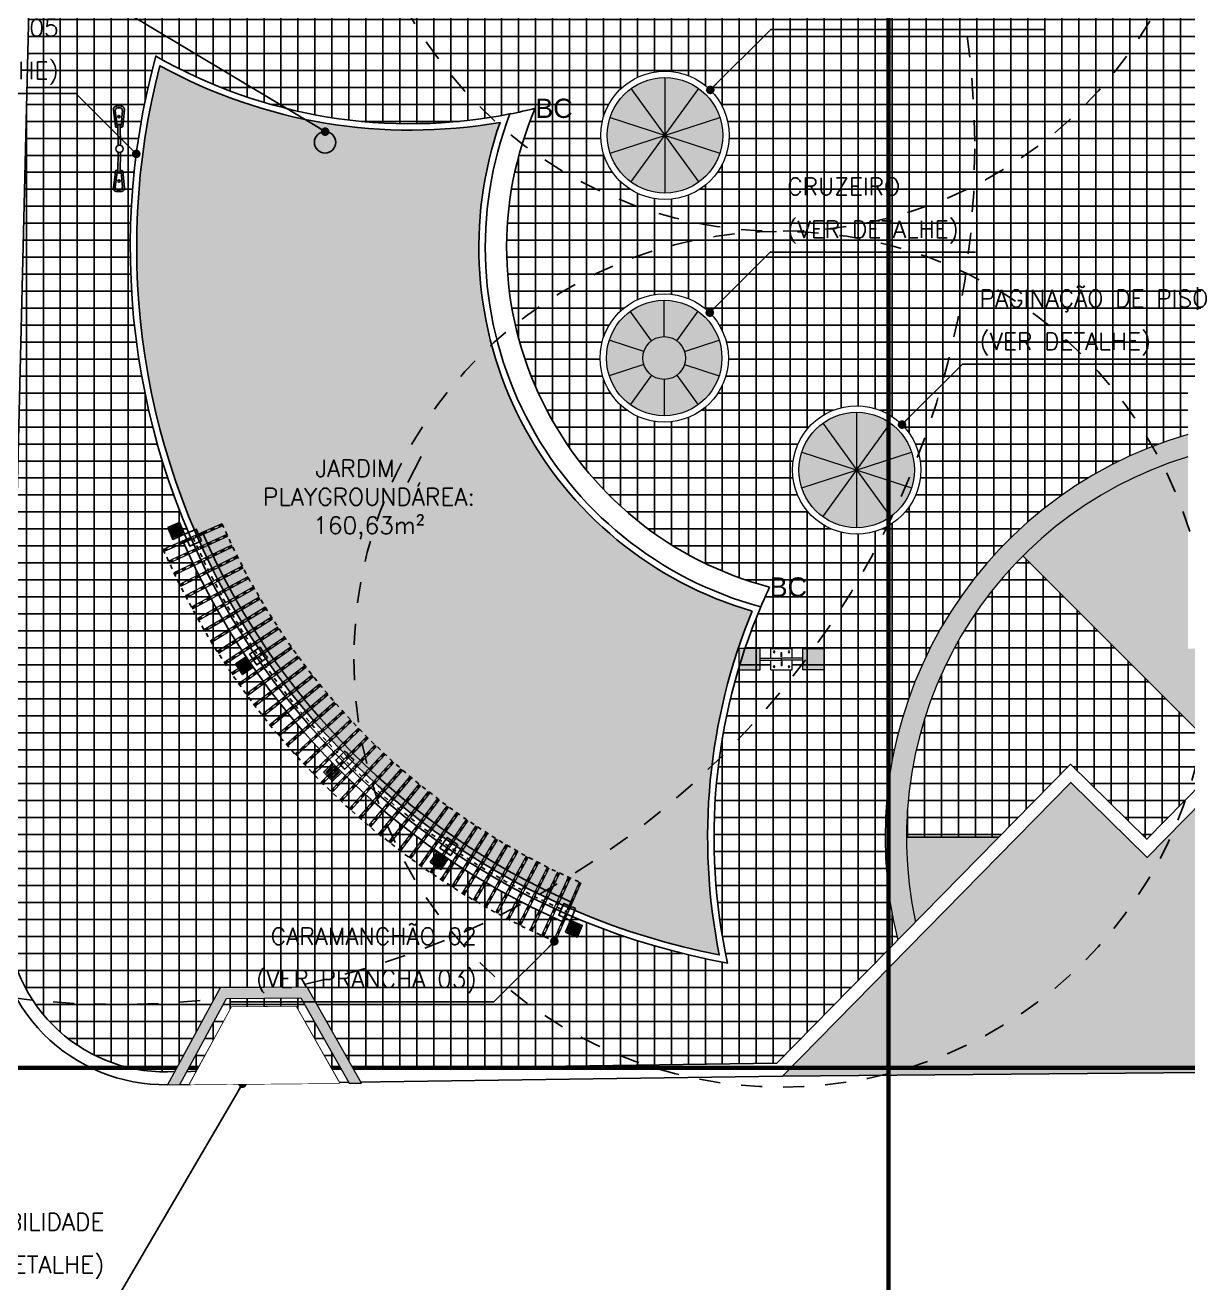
# Model space of a CAD drawing. Extents: x 387222 to 388513, y 9633222 to 9634061.
# Drawn here: x 387944.53 to 387971.71, y 9633419.35 to 9633448.74 of the extents above; entities that cross this region are included whole.
import ezdxf
from ezdxf.enums import TextEntityAlignment as Align

# ---------------------------------------------------------------- set-up
doc = ezdxf.new("R2010")
doc.units = 0
doc.header["$LTSCALE"] = 0.04921259842519685
doc.set_wipeout_variables(frame=1)
doc.linetypes.add('ACAD_PROJEÇÃO', pattern=[0.2, 0.1, -0.1])
doc.linetypes.add('DASHDOT', pattern=[1, 0.5, -0.25, 0, -0.25])
doc.layers.get('Defpoints').update_dxf_attribs({"color": 8})
for name, color, linetype in [('AI-Cotas', 12, 'Continuous'), ('BANCO', 2, 'Continuous'), ('Camada 1', 7, 'Continuous'), ('DLXLUM03', 2, 'Continuous'), ('DLXLUM07', 2, 'Continuous'), ('EIXO', 253, 'DASHDOT'), ('HACHURA', 253, 'Continuous'), ('LIMESTONE', 8, 'Continuous'), ('MEIO-FIO', 3, 'Continuous'), ('P01', 22, 'Continuous'), ('P04', 41, 'Continuous'), ('P08', 8, 'Continuous'), ('P6', 4, 'Continuous'), ('PISO PODOTÁTIL DE ALERTA', 22, 'Continuous'), ('PROJEÇÃO', 8, 'ACAD_PROJEÇÃO'), ('RAMPA', 7, 'Continuous'), ('Texto', 2, 'Continuous')]:
    doc.layers.add(name, color=color, linetype=linetype)
for name, color, linetype, lineweight in [('ARQ_PISO', 7, 'Continuous', 13), ('CARAMANCHÃO', 2, 'Continuous', 13), ('PAISAGISMO', 73, 'Continuous', 25), ('POSTE 5m', 6, 'Continuous', 13)]:
    doc.layers.add(name, color=color, linetype=linetype, lineweight=lineweight)
doc.styles.add('COTA_200', font='romans.shx', dxfattribs={"height": 0.4})
doc.styles.add('RS200', font='romans.shx', dxfattribs={"height": 0.4})
doc.styles.add('RUA_200', font='arial.ttf', dxfattribs={"height": 0.45})
doc.dimstyles.new('Cota 200', dxfattribs={"dimscale": 0.2, "dimtxt": 0.4, "dimasz": 1, "dimexe": 1.25, "dimexo": 0.625, "dimgap": 1, "dimtad": 1, "dimzin": 4, "dimdsep": 46, "dimtxsty": 'RS200', "dimblk": 'DOT', "dimcen": 0.1, "dimclrt": 2, "dimadec": 0, "dimazin": 0, "dimtfac": 1, "dimtix": 1, "dimtmove": 0, "dimatfit": 3, "dimldrblk": 'DOT', "dimfxl": 1, "dimarcsym": 0})

# ---------------------------------------------------------------- blocks, each defined once
blk = doc.blocks.new('CAR 03')
at = {"layer": 'BANCO'}
for points in [[(5.631273666495641, -3.246298490886378, -0.1890008172567053), (-3.246298491774132, 5.631273666721419, -0.1890008172567053)], [(-2.788098243972421, 5.831404956432593, 0.1890008172445109), (5.831404955762094, -2.788098244185583)]]:
    blk.add_lwpolyline(points, format="xyb", dxfattribs=at)
at = {"layer": 'CARAMANCHÃO'}
for points in [[(-2.339886883784267, 6.054453979082117), (-3.714505304407794, 5.454052390530705)], [(-2.319891432940494, 6.008626231923699), (-3.69449217536021, 5.408232364803553)], [(-2.228044049465097, 5.803116807714105), (-3.592251449357718, 5.179467733949423)], [(-2.207255746936426, 5.757643226534128), (-3.571463146829046, 5.133994152769446)], [(-2.111931898863986, 5.553723070770502), (-3.465352563594934, 4.906998630613089)], [(-2.090374417428393, 5.508609049022198), (-3.44379508215934, 4.861884608864784)], [(-1.991601593210362, 5.306336969137192), (-3.333845240646042, 4.636723656207323)], [(-1.969281149329618, 5.261595513671637), (-3.311524796765298, 4.591982200741768)], [(-1.867087831604294, 5.061029832810163), (-3.197767402743921, 4.36872074380517)], [(-1.844010861823335, 5.016673848032951), (-3.174690432962961, 4.324364759027958)], [(-1.738426519965287, 4.817872408777475), (-3.057158290466759, 4.103067180141807)], [(-1.714599678933155, 4.773914681747556), (-3.033331449434627, 4.059109453111887)], [(-1.605654759856407, 4.57693480886519), (-2.912058450689074, 3.83983956836164)], [(-1.581084918405395, 4.533388020470738), (-2.887488609238062, 3.796292779967189)], [(-1.468810838356148, 4.338286515325308), (-2.762509725580458, 3.579113816842437)], [(-1.443505081639159, 4.295163219794631), (-2.737203968863469, 3.53599052131176)], [(-1.327934216707945, 4.101996347308159), (-2.608555240032729, 3.320965111255646)], [(-1.301899842044804, 4.059308979660273), (-2.582520865369588, 3.278277743607759)], [(-1.183065519144293, 3.868132438510656), (-2.450239389494527, 3.065467888489366)], [(-1.15631003404269, 3.825893310829997), (-2.423483904392924, 3.023228760808706)], [(-1.034246521012392, 3.636762231588364), (-2.287607826991007, 2.81269583106041)], [(-1.006777640897781, 3.594983521848917), (-2.260138946876395, 2.770917121320963)], [(-0.8815201368997805, 3.407952446490526), (-2.120707450201735, 2.562721827998757)], [(-0.8533457828452811, 3.366646202281117), (-2.092533096147235, 2.521415583789349)], [(-0.724930408061482, 3.18176906183362), (-1.949586387723684, 2.315617961809039)], [(-0.6960587046341971, 3.140947194769979), (-1.920714684296399, 2.274796094745398)], [(-0.5645224898471497, 2.958277301862836), (-1.774293985276017, 2.071455491706729)], [(-0.5349617626634426, 2.91795158572495), (-1.74473325809231, 2.031129775568843)], [(-0.4003426385461353, 2.737541615962982), (-1.594880791322794, 1.830304821953177)], [(-0.3701014120015316, 2.697723677381873), (-1.56463956477819, 1.790486883372068)], [(-0.2324381982907653, 2.519625656306744), (-1.411398542753886, 1.592235499992967)], [(-0.2015251929988153, 2.480326978489757), (-1.380485537461936, 1.55293682217598)], [(-0.06085758731933311, 2.304592261090875), (-1.223900150042027, 1.357316169887781)], [(-0.02928171749226749, 2.265824176371098), (-1.192324280214962, 1.318548085168004)], [(0.1143497163429856, 2.092503441497684), (-1.032439681352116, 1.125614577904344)], [(0.1465793452225626, 2.054277127608657), (-1.000210052472539, 1.087388264015317)], [(0.2931331885047257, 1.883420355618), (-0.8370723476400599, 0.8971975408494473)], [(0.3260072824778035, 1.845746837556362), (-0.804198253666982, 0.8595240227878094)], [(0.4754412739421241, 1.677403297275305), (-0.637854486471042, 0.672130923718214)], [(0.5089503531344235, 1.640293437987566), (-0.6043454072787426, 0.6350210644304752)], [(0.6612214008928277, 1.474511671811342), (-0.4348435458377935, 0.4504796266555786)], [(0.695355802483391, 1.43797617405653), (-0.4007091442472301, 0.4139441289007664)], [(0.8504199966555461, 1.274803990498185), (-0.2280980672221631, 0.2323075719177723)], [(0.8851698773214594, 1.238853387534618), (-0.1933481865562499, 0.1963569689542055)], [(1.042982502374798, 1.078337840735912), (-0.01767766941338778, 0.01767767034471035)], [(1.078337841434404, 1.042982501909137), (0.01767766964621842, -0.0176776684820652)], [(1.238853389397264, 0.8851698767393827), (0.1963569693034515, -0.1933481860905886)], [(1.274803991545923, 0.8504199963063002), (0.232307571452111, -0.2280980665236712)], [(1.43797617504606, 0.6953558027744293), (0.4139441283768974, -0.4007091429084539)], [(1.474511673266534, 0.6612214017659426), (0.450479626597371, -0.4348435439169407)], [(1.640293438802473, 0.5089503526687622), (0.6350210628588684, -0.6043454073369503)], [(1.677403297449928, 0.4754412733018398), (0.6721309215063229, -0.6378544867038727)], [(1.845746838895138, 0.3260072804987431), (0.8595240212744102, -0.8041982538998127)], [(1.883420356782153, 0.2931331880390644), (0.8971975391614251, -0.8370723463594913)], [(2.05427712952951, 0.1465793456882238), (1.087388264480978, -1.000210052356124)], [(2.092503442778252, 0.1143497172743082), (1.125614577729721, -1.03243968077004)], [(2.265824177186005, -0.02928171865642071), (1.31854808377102, -1.192324278876185)], [(2.304592262604274, -0.06085758842527866), (1.357316169189289, -1.223900148645043)], [(2.480326978839003, -0.201525192707777), (1.552936820371542, -1.380485536530614)], [(2.519625656947028, -0.2324381973594427), (1.592235498479567, -1.41139854118228)], [(2.697723678778857, -0.370101410895586), (1.790486884128768, -1.564639562740922)], [(2.737541617185343, -0.4003426376730204), (1.830304822535254, -1.594880789518356)], [(2.917951586889103, -0.534961761906743), (2.031129773473367, -1.744733257219195)], [(2.958277303376235, -0.5645224880427122), (2.071455489960499, -1.774293983355165)], [(3.140947196807247, -0.6960587035864592), (2.274796094861813, -1.920714681968093)], [(3.181769062764943, -0.7249304074794054), (2.315617960819509, -1.949586385861039)], [(3.366646203852724, -0.8533457815647125), (2.521415583032649, -2.092533094808459)], [(3.407952447596472, -0.8815201353281736), (2.562721826776396, -2.12070744857192)], [(3.59498352376977, -1.006777640432119), (2.770917120797094, -2.260138945654035)], [(3.636762233974878, -1.0342465210706), (2.812695831002202, -2.287607826292515)], [(3.82589331176132, -1.156310034915805), (3.023228760343045, -2.423483904451132)], [(3.868132440722547, -1.183065518736839), (3.065467889304273, -2.450239388272166)], [(4.059308980766218, -1.301899842917919), (3.278277743083891, -2.582520864903927)], [(4.101996348181274, -1.327934216707945), (3.320965110498946, -2.608555238693953)], [(4.295163221540861, -1.443505080416799), (3.53599052131176, -2.7372039668262)], [(4.33828651777003, -1.468810837715864), (3.579113817540929, -2.762509724125266)], [(4.533388021343853, -1.581084918230772), (3.796292779094074, -2.887488609179854)], [(4.576934811018873, -1.605654759332538), (3.839839568769094, -2.91205845028162)], [(4.773914684075862, -1.714599678292871), (4.059109453926794, -3.033331448212266)], [(4.817872409708798, -1.738426519557834), (4.10306717955973, -3.057158289477229)], [(5.016673849720974, -1.844010861590505), (4.32436475798022, -3.174690430983901)], [(5.061029835371301, -1.86708783172071), (4.368720743630547, -3.197767401114106)], [(5.261595514370129, -1.969281148165464), (4.591982200334314, -3.311524795368314)], [(5.306336969195399, -1.991601591929793), (4.636723655159585, -3.333845239132643)], [(5.50860905071022, -2.090374417603016), (4.861884608922992, -3.443795081228018)], [(5.55372307280777, -2.111931897699833), (4.906998631020542, -3.465352561324835)], [(5.757643228280358, -2.207255745306611), (5.133994152769446, -3.571463145315647)], [(5.803116808179766, -2.228044047951698), (5.179467732668854, -3.592251447960734)], [(6.008626233611722, -2.31989143230021), (5.408232364396099, -3.694492174312472)], [(6.054453978711758, -2.33988688388631), (5.454052389075514, -3.714505301788449)]]:
    blk.add_lwpolyline(points, dxfattribs=at)
at = {"layer": 'EIXO'}
for points in [[(-2.329897997144144, 6.031536245718598), (-3.704498740204144, 5.431142376735806)], [(-2.217649897851516, 5.780380018055439), (-3.581857298442628, 5.156730942428112)], [(-2.101153157826047, 5.53116605989635), (-3.454573823197279, 4.884441619738936)], [(-1.980441370978951, 5.283966241404414), (-3.322685018996708, 4.614352928474545)], [(-1.855549346422777, 5.038851842284203), (-3.186228918144479, 4.346542749553919)], [(-1.72651309921639, 4.795893546193838), (-3.045244870183524, 4.081088315695524)], [(-1.593369838839862, 4.555161414667964), (-2.899773530254606, 3.818066174164414)], [(-1.456157959764823, 4.316724868491292), (-2.749856847454794, 3.557552168145776)], [(-1.314917029172648, 4.080652663484216), (-2.595538052904885, 3.299621427431703)], [(-1.169687776418868, 3.847012875601649), (-2.436861647118349, 3.044348323717713)], [(-1.020512080751359, 3.615872878581285), (-2.273873387137428, 2.791806474328041)], [(-0.8674329597270116, 3.387299325317144), (-2.106620273320004, 2.54206870496273)], [(-0.7104945561732166, 3.161358129233122), (-1.935150536184665, 2.295207027345896)], [(-0.5497421261388808, 2.938114445656538), (-1.759513621800579, 2.051292631775141)], [(-0.3852220251574181, 2.71763264760375), (-1.579760178166907, 1.8103958517313)], [(-0.2169816954992712, 2.499976318329573), (-1.395942040253431, 1.572586160153151)], [(-0.04506965231848881, 2.285208219662309), (-1.208112215215806, 1.33793212659657)], [(0.1304645308409818, 2.07339028455317), (-1.016324866970535, 1.10650142095983)], [(0.3095702355494723, 1.864583598449826), (-0.8206353007117286, 0.8783607799559832)], [(0.4921958136255853, 1.658848369494081), (-0.6210999469622038, 0.6535759922116995)], [(0.678288601746317, 1.456243924796581), (-0.4177763451007195, 0.4322118759155273)], [(0.8677949369885027, 1.256828689947724), (-0.2107231268892065, 0.2143322695046663)], [(1.060660171904601, 1.060660172253847), (1.164153218269348e-10, 0)], [(1.256828690471593, 0.8677949365228415), (0.2143322703777812, -0.2107231263071299)], [(1.456243924098089, 0.6782886032015085), (0.4322118775453418, -0.4177763443440199)], [(1.658848368097097, 0.492195812985301), (0.6535759922116995, -0.6210999470204115)], [(1.864583597809542, 0.3095702361315489), (0.8783607802470215, -0.8206353019922972)], [(2.073390286066569, 0.130464531481266), (1.106501421192661, -1.016324866563082)], [(2.285208219836932, -0.04506965167820454), (1.337932126538362, -1.20811221562326)], [(2.499976317805704, -0.2169816941022873), (1.572586159512866, -1.395942039787769)], [(2.717632647836581, -0.3852220233529806), (1.81039585347753, -1.579760177060962)], [(2.938114445016254, -0.5497421249747276), (2.051292631833348, -1.75951362028718)], [(3.161358129582368, -0.7104945536702871), (2.295207028044388, -1.935150535777211)], [(3.387299325549975, -0.8674329575151205), (2.542068705079146, -2.106620272621512)], [(3.615872878697701, -1.020512079820037), (2.791806476074271, -2.273873386904597)], [(3.847012876009103, -1.169687775895), (3.04434832505649, -2.436861647292972)], [(4.080652664240915, -1.314917027950287), (3.299621427024249, -2.595538053661585)], [(4.316724869422615, -1.456157958135009), (3.557552169659175, -2.749856846407056)], [(4.555161415948533, -1.593369837850332), (3.818066174164414, -2.89977353066206)], [(4.795893546601292, -1.726513098925352), (4.0810883170343, -3.045244868844748)], [(5.038851842225995, -1.855549344792962), (4.346542751125526, -3.186228917911649)], [(5.283966241462622, -1.980441369116306), (4.614352928067092, -3.322685018181801)], [(5.531166061467957, -2.101153155788779), (4.884441620262805, -3.454573823139071)], [(5.780380017880816, -2.217649895697832), (5.156730943068396, -3.581857297569513)], [(6.031536245660391, -2.329897996038198), (5.431142377026845, -3.704498738050461)]]:
    blk.add_lwpolyline(points, dxfattribs=at)
at = {"layer": 'P6'}
for points in [[(-2.819085234426893, 5.654186660423875), (-3.094016149698291, 5.534103184938431, -0.004386049286966044), (-3.214094923285302, 5.809023333713412), (-2.939164007955696, 5.929106809198856, 0.00446437469036286)], [(-1.278031603607815, 2.925665687769651), (-1.525878772314172, 2.756612943485379, -0.004386049286966044), (-1.69492489635013, 3.004450406879187), (-1.447077727585565, 3.173503151163459, 0.00446437469036286)], [(0.7429356388165615, 0.5308036040514708), (0.5307952967705205, 0.3186632618308067, -0.004386049286966044), (0.3186632624128833, 0.5307952966541052), (0.5308036044589244, 0.7429356388747692, 0.00446437469036286)], [(3.173503151396289, -1.447077728807926), (3.004450406995602, -1.694924896582961, -0.004386049286966044), (2.756612944242079, -1.525878772139549), (2.925665688642766, -1.278031604364514, 0.00446437469036286)], [(5.929106811003294, -2.939164007082582), (5.809023334702943, -3.214094921946526, -0.004386049286966044), (5.534103185927961, -3.094016147777438), (5.654186662228312, -2.819085232913494, 0.00446437469036286)]]:
    blk.add_lwpolyline(points, format="xyb", close=True, dxfattribs=at)
at = {"layer": 'PROJEÇÃO'}
for radius, start, end in [(16.20000000000009, 203.5061751408083, 246.4938248559673), (16.95000000000001, 203.5945945883296, 246.4054054077534), (17.70000000000001, 203.5136683158284, 246.4863316744765)]:
    blk.add_arc((12.51579002710059, 12.51579002663493), radius, start, end, dxfattribs=at)
blk = doc.blocks.new('_Dot')
at = {"color": 0, "linetype": 'ByBlock', "lineweight": -2}
blk.add_line((-0.5, 0), (-1, 0), dxfattribs=at)
at = {"color": 0, "linetype": 'ByBlock', "const_width": 0.5}
blk.add_lwpolyline([(-0.25, 0, 1), (0.25, 0, 1)], format="xyb", close=True, dxfattribs=at)
blk = doc.blocks.new('POSTE 5m')
h = blk.add_hatch(color=256)
h.dxf.hatch_style = 1
h.paths.add_polyline_path([(-0.2499999999940314, 1.000000000000909), (0.2500000000059686, 1.000000000000909), (0.2500000000059686, 0.5000000000009095), (-0.2499999999940314, 0.5000000000009095)])
h = blk.add_hatch(color=256)
h.dxf.hatch_style = 1
h.paths.add_polyline_path([(-0.2499999999940314, -1), (0.2500000000059686, -1), (0.2500000000059686, -0.5), (-0.2499999999940314, -0.5)])
for points in [[(-0.2499999999940314, 1.000000000000909), (0.2500000000059686, 1.000000000000909), (0.2500000000059686, 0.5000000000009095), (-0.2499999999940314, 0.5000000000009095)], [(-0.2499999999940314, -1), (0.2500000000059686, -1), (0.2500000000059686, -0.5), (-0.2499999999940314, -0.5)]]:
    blk.add_lwpolyline(points, close=True)
for points in [[(-0.02494806883356659, 1.000000000001052), (0.02494806884550371, 1.000000000000767)], [(-0.02494806883356659, -1.000000000000142), (0.02494806884550371, -0.9999999999998579)]]:
    blk.add_lwpolyline(points)
blk.add_wipeout([(-0.2500000000015348, 0.24999999999851602), (0.24999999999846523, 0.2500000000014778), (0.2500000000014271, -0.24999999999852213), (-0.24999999999857292, -0.250000000001484)])
blk.add_wipeout([(-0.024948068838058113, 0.24999999999968284), (-0.2500000000015916, 0.24999999999851602), (-0.24999999999862976, -0.250000000001484), (-0.02494806883805123, -0.25000000000014666), (-0.024948068839482918, -0.008316022882498709), (-0.1538388126940095, -0.008316022883268782), (-0.15383881269410798, 0.008316022880530613), (-0.024948068839467707, 0.00831602288087436)])
for p, q in [((-0.03863345511689431, 0.2499999999997726), (-0.2500000000015348, 0.2499999999985221)), ((-0.1538388126940617, 0.008316022880535456), (-0.1538388126939481, -0.00831602288326394)), ((-0.03863345511416583, -0.2500000000002274), (-0.2499999999985789, -0.2500000000014779))]:
    blk.add_line(p, q)
blk.add_lwpolyline([(-0.2500000000015348, 0.2499999999985221), (-0.2499999999985789, -0.2500000000014779)])
for centre in [(-0.1729204630095751, 0.1729204621359486), (-0.1729204630075287, -0.1729204622353109)]:
    blk.add_circle(centre, 0.0198876919474139)
blk.add_wipeout([(0.024948068841008864, 0.250000000000132), (0.249999999998461, 0.25000000000146927), (0.25000000000142286, -0.2499999999985307), (0.02494806884101486, -0.24999999999986802), (0.024948068839583226, -0.008316022882224832), (0.15383881269416666, -0.008316022881454754), (0.15383881269406807, 0.00831602288234464), (0.024948068839598325, 0.008316022882000892)])
for p, q in [((-0.0249480688365793, 0.5000000000009095), (-0.02494806883953515, 1.023181539494544e-12)), ((0.02494806884254785, 0.5000000000009095), (0.02494806883953515, 7.389644451905042e-13)), ((-0.05982397687546381, 0.00831602288110389), (-0.1538388126940617, 0.008316022880535456)), ((0.02494806883953515, 1.70530256582424e-13), (-0.02494806883953515, -1.70530256582424e-13)), ((0.02494806884254785, -0.5), (0.02494806883953515, 1.70530256582424e-13)), ((0.2499999999984652, 0.2500000000014779), (0.03863345511405214, 0.2500000000002274)), ((0.05982397687523644, 0.008316022881786012), (0.1538388126940617, 0.008316022882354446)), ((0.1538388126941754, -0.008316022881444951), (0.1538388126940617, 0.008316022882354446)), ((-0.05982397687535013, -0.008316022882695506), (-0.1538388126939481, -0.00831602288326394)), ((-0.0249480688365793, -0.5), (-0.02494806883953515, -1.13686837721616e-13)), ((0.024948068839592, -0.008316022882212337), (0.1538388126941754, -0.008316022881444951)), ((0.2500000000014211, -0.2499999999985221), (0.038633455117008, -0.2499999999997726))]:
    blk.add_line(p, q)
blk.add_lwpolyline([(0.2499999999984652, 0.2500000000014779), (0.2500000000014211, -0.2499999999985221)])
for centre in [(0.1729204614585456, 0.1729204621379949), (0.1729204614605919, -0.1729204622332645)]:
    blk.add_circle(centre, 0.0198876919474139)
at = {"layer": 'Defpoints', "linetype": 'ACAD_PROJEÇÃO', "ltscale": 100}
blk.add_circle((0, 0), 10, dxfattribs=at)
blk = doc.blocks.new('WTWERT')
at = {"layer": 'DLXLUM07'}
for p, q in [((-0.02316019181726858, 0.1556826765357471), (0.1254569920761242, 0.9933582149150482)), ((0.07530218876240724, 0.1382138582991388), (0.2239193726558, 0.9758893966784541))]:
    blk.add_line(p, q, dxfattribs=at)
for points in [[(0.1121024954077967, 0.918086063382006), (0.05328822167615499, 0.92852066644042, -0.3825018200332638), (0.01213188099140439, 0.9810553524679051), (0.05858666951283453, 1.682634653711659, -0.4466527067225635), (0.234462146276897, 1.82041773736826), (0.4060790329530022, 1.78997012700151, -0.4466527067225759), (0.5238225200148889, 1.600094291984476), (0.3260957969763041, 0.9253530776610006, -0.3825018200332703), (0.2693791497190716, 0.8901826420870123), (0.2105648759874583, 0.900617245145412)], [(0.1260775499970634, 0.9968559678457467), (0.09373326122299375, 1.002594367610811), (0.1361999824167128, 1.64394423765637, -0.4466527067225225), (0.2534503002594022, 1.735799626760752), (0.3591407697919209, 1.717048428681522, -0.4466527067226305), (0.4376364278331977, 1.590464538670176), (0.2568842193508232, 0.973648749844088), (0.2245399305767393, 0.9793871496091526)]]:
    blk.add_lwpolyline(points, format="xyb", dxfattribs=at)
for centre, radius in [((0.2414145880273537, 1.360724848234923), 0.04999517916618856), ((0, 0), 0.1573959664614787)]:
    blk.add_circle(centre, radius, dxfattribs=at)
blk.add_arc((0.1746881823659692, 0.984623805796744), 0.04999999999999716, 349.9394872351637, 169.9394872351636, dxfattribs=at)
blk = doc.blocks.new('POSTE 10m')
at = {"layer": 'Defpoints', "linetype": 'ACAD_PROJEÇÃO', "ltscale": 100}
blk.add_circle((0, 0), 20, dxfattribs=at)
at = {"linetype": 'ByBlock', "yscale": 0.545506238673283, "zscale": 0.545506238673283}
for xscale, rotation in [(-0.5455062386732819, 79.04222986102549), (0.545506238673283, 280.9577701389744)]:
    blk.add_blockref('WTWERT', (0, 0), dxfattribs=dict(at, xscale=xscale, rotation=rotation))
blk = doc.blocks.new('*X430')
at = {"color": 0}
for p, q in [((-0.1092439952078573, -0.1470766164589037), (-0.1092439952078573, 0.1529233835411077)), ((-0.0827274909133658, -0.1470766164589037), (-0.08272749091336579, 0.1529233835411077)), ((-0.03424399520785444, -0.1470766164589037), (-0.03424399520785442, 0.1529233835411077)), ((-0.007727490913362957, -0.1470766164589037), (-0.007727490913362938, 0.1529233835411077)), ((0.0407560047921484, -0.1470766164589037), (0.04075600479214842, 0.1529233835411077)), ((0.06727250908663988, -0.1470766164589037), (0.0672725090866399, 0.1529233835411077)), ((0.1157560047921512, -0.1470766164589037), (0.1157560047921513, 0.1529233835411077)), ((0.1422725090866427, -0.1470766164589037), (0.1422725090866427, 0.1529233835411077))]:
    blk.add_line(p, q, dxfattribs=at)
blk = doc.blocks.new('Lum. Piso')
at = {"layer": 'HACHURA'}
h = blk.add_hatch(color=8, dxfattribs=at)
h.dxf.hatch_style = 1
h.paths.add_polyline_path([(0, -0.2999999523162842), (0.6000000014901161, -0.2999999523162842), (0.6000000014901161, 0.2999999523162842), (0, 0.2999999523162842)])
at = {"layer": 'DLXLUM03'}
for points in [[(0, -0.2999999523162842), (0.6000000014901161, -0.2999999523162842), (0.6000000014901161, 0.2999999523162842), (0, 0.2999999523162842)], [(0.07500000298023224, -0.2250000238418579), (0.5250000059604645, -0.2250000238418579), (0.5250000059604645, 0.2249999046325684), (0.07500000298023224, 0.2249999046325684)]]:
    blk.add_lwpolyline(points, close=True, dxfattribs=at)
at = {"layer": 'DLXLUM03', "xscale": 1.499999999999803, "yscale": 1.499999999999803, "zscale": 1.499999999999803}
blk.add_blockref('*X430', (0.2851501107215881, -0.004385232925415039), dxfattribs=at)
blk = doc.blocks.new('A$C71521215')
blk.add_wipeout([(8.30809585750103e-06, 2.3207240477204323), (0.2859305207966827, 2.314510190859438), (1.3533242392586544, 0.2908406164497128), (3.0882759101805277, 0.2531354706734419), (4.242579913348891, 2.2285217866301537), (4.528502125060186, 2.2223079316318035), (3.2299101346870884, -1.6521662473678589e-06), (1.2008262417512015, 0.04409577324986458)])
at = {"layer": 'RAMPA'}
for points in [[(0.5146682909689844, 2.30953910574317), (1.475322637299541, 0.4882364887744188), (2.974968530528713, 0.4556451700627804), (4.013842144981027, 2.233492871746421)], [(4.013842144981027, 2.233492871746421), (0.5146682909689844, 2.30953910574317)], [(1.475322637299541, 0.4882364887744188), (1.514432219963055, 2.287811562418938)], [(2.974968530528713, 0.4556451700627804), (3.014078113483265, 2.255220241844654)]]:
    blk.add_lwpolyline(points, dxfattribs=at)
blk.add_wipeout([(4.013842144981027, 2.2334928717464204), (2.974968530564395, 0.455645169541369), (3.0140781162612504, 2.255220369001134)])
blk.add_wipeout([(3.0140781134843646, 2.255220241945831), (1.5144322199966456, 2.287811562039094), (1.4753226372980248, 0.48823648982316215), (2.9749685305743476, 0.45564517071872324)])
blk.add_wipeout([(1.5144322210701553, 2.2878116109539475), (0.5146682909565643, 2.309539106065689), (1.4753226372887416, 0.48823648891477367)])
at = {"layer": 'PISO PODOTÁTIL DE ALERTA'}
h = blk.add_hatch(dxfattribs=at)
h.set_pattern_fill('HEX', color=256, scale=0.01)
h.set_pattern_definition([(0, (-387948.2243954765, -9633669.536576068), (0, 0.054992613154), [0.03175, -0.0635]), (120, (-387948.2243954765, -9633669.536576068), (-0.04762500001185428, -0.02749630657699998), [0.03174999999999999, -0.06349999999999997]), (59.99999999999999, (-387948.1926454765, -9633669.536576068), (-0.04762500001185427, 0.027496306577), [0.03175, -0.0635])])
h.paths.add_polyline_path([(3.229910134687088, -1.652166247367859e-06), (4.528502125060186, 2.222307931631804), (4.242579913348891, 2.228521786630154), (3.088275910180528, 0.2531354706734419), (1.353324239258654, 0.2908406164497137), (0.2859305207966829, 2.314510190859437), (8.30809585750103e-06, 2.320724047720432), (1.200826241751201, 0.04409577324986456)])
at = {"layer": 'ARQ_PISO'}
blk.add_lwpolyline([(4.242579913348891, 2.228521786630154), (3.088275910180528, 0.2531354706734419), (1.353324239258654, 0.2908406164497137), (0.2859305207966827, 2.314510190859437), (8.30809585750103e-06, 2.320724047720432), (1.200826241751201, 0.04409577324986458), (3.229910134687088, -1.652166247367859e-06), (4.528502125060186, 2.222307931631804)], close=True, dxfattribs=at)

msp = doc.modelspace()

# ---------------------------------------------------------------- hatches: boundary and pattern name
at = {"layer": 'LIMESTONE'}
h = msp.add_hatch(color=256, dxfattribs=at)
h.dxf.hatch_style = 1
h.paths.add_polyline_path([(387959.4864637795, 9633446.164812407), (387958.2025374825, 9633445.747639464, 0.1583844403245245), (387958.6929536889, 9633445.072639463)])
h.paths.add_polyline_path([(387958.6929536889, 9633447.25698535, 0.1583844403245184), (387958.2025374825, 9633446.581985349), (387959.4864637795, 9633446.164812407)])
h.paths.add_polyline_path([(387959.4864637795, 9633446.164812407), (387960.2799738701, 9633447.25698535, 0.158384440324538), (387959.4864637795, 9633447.514812406)])
h.paths.add_polyline_path([(387960.7703900765, 9633445.747639464, 0.07870170682461895), (387960.8364637795, 9633446.164812407, 0.07870170682461643), (387960.7703900765, 9633446.581985349), (387959.4864637795, 9633446.164812407)])
h.paths.add_polyline_path([(387959.4864637795, 9633444.814812407, 0.158384440324538), (387960.2799738701, 9633445.072639463), (387959.4864637795, 9633446.164812407)])
h = msp.add_hatch(color=256, dxfattribs=at)
h.dxf.hatch_style = 1
h.paths.add_polyline_path([(387958.1856551918, 9633440.543122634, 0.1583844403245341), (387958.6760713983, 9633439.868122634), (387959.1756888627, 9633440.555787079, -0.158384440324554), (387958.9940532307, 9633440.805787079)])
h.paths.add_polyline_path([(387959.763474115, 9633440.555787079, -0.1583844403245209), (387959.4695814889, 9633440.460295577), (387959.4695814889, 9633439.610295577, 0.158384440324538), (387960.2630915794, 9633439.868122634)])
h.paths.add_polyline_path([(387959.945109747, 9633441.114804074, -0.07870170682462298), (387959.9695814889, 9633440.960295577, -0.07870170682462302), (387959.945109747, 9633440.805787079), (387960.7535077858, 9633440.543122634, 0.07870170682461643), (387960.8195814888, 9633440.960295577, 0.07870170682461643), (387960.7535077858, 9633441.377468519)])
h.paths.add_polyline_path([(387959.4695814889, 9633441.460295577, -0.1583844403245209), (387959.763474115, 9633441.364804074), (387960.2630915794, 9633442.052468518, 0.158384440324538), (387959.4695814889, 9633442.310295576)])
h.paths.add_polyline_path([(387958.9940532307, 9633441.114804074, -0.1583844403245471), (387959.1756888627, 9633441.364804074), (387958.6760713983, 9633442.052468518, 0.1583844403245366), (387958.1856551918, 9633441.377468519)])
h = msp.add_hatch(color=256, dxfattribs=at)
h.dxf.hatch_style = 1
edge = h.paths.add_edge_path()
edge.add_arc((387959.4695814889, 9633440.960295577), 0.5, 0, 360)
h = msp.add_hatch(color=256, dxfattribs=at)
h.dxf.hatch_style = 1
h.paths.add_polyline_path([(387963.9683841327, 9633438.343416668), (387962.6844578357, 9633437.926243726, 0.1583844403245245), (387963.174874042, 9633437.251243725)])
h.paths.add_polyline_path([(387963.174874042, 9633439.435589612, 0.1583844403245184), (387962.6844578357, 9633438.76058961), (387963.9683841327, 9633438.343416668)])
h.paths.add_polyline_path([(387963.9683841327, 9633438.343416668), (387964.7618942232, 9633439.435589612, 0.158384440324538), (387963.9683841327, 9633439.693416668)])
h.paths.add_polyline_path([(387965.2523104296, 9633437.926243726, 0.07870170682461895), (387965.3183841326, 9633438.343416668, 0.07870170682461643), (387965.2523104296, 9633438.76058961), (387963.9683841327, 9633438.343416668)])
h.paths.add_polyline_path([(387963.9683841327, 9633436.993416669, 0.158384440324538), (387964.7618942232, 9633437.251243725), (387963.9683841327, 9633438.343416668)])
at = {"layer": 'P01'}
h = msp.add_hatch(color=256, dxfattribs=at)
h.dxf.hatch_style = 1
h.paths.add_polyline_path([(387959.4864637795, 9633446.164812407), (387958.6929536889, 9633445.072639463, 0.1583844403245578), (387959.4864637795, 9633444.814812407)])
h.paths.add_polyline_path([(387959.4864637795, 9633446.164812407), (387958.2025374825, 9633446.581985349, 0.07870170682461641), (387958.1364637795, 9633446.164812407, 0.07870170682460889), (387958.2025374825, 9633445.747639464)])
h.paths.add_polyline_path([(387959.4864637795, 9633447.514812406, 0.1583844403245562), (387958.6929536889, 9633447.25698535), (387959.4864637795, 9633446.164812407)])
h.paths.add_polyline_path([(387960.7703900765, 9633446.581985349, 0.1583844403245367), (387960.2799738701, 9633447.25698535), (387959.4864637795, 9633446.164812407)])
h.paths.add_polyline_path([(387960.7703900765, 9633445.747639464), (387959.4864637795, 9633446.164812407), (387960.2799738701, 9633445.072639463, 0.1583844403245341)])
h = msp.add_hatch(color=256, dxfattribs=at)
h.dxf.hatch_style = 1
h.paths.add_polyline_path([(387958.6760713983, 9633439.868122634, 0.158384440324538), (387959.4695814889, 9633439.610295577), (387959.4695814889, 9633440.460295577, -0.1583844403245208), (387959.1756888627, 9633440.555787079)])
h.paths.add_polyline_path([(387958.9940532307, 9633440.805787079, -0.07870170682461622), (387958.9695814889, 9633440.960295577, -0.07870170682462302), (387958.9940532307, 9633441.114804074), (387958.1856551918, 9633441.377468519, 0.07870170682461643), (387958.1195814888, 9633440.960295577, 0.07870170682461894), (387958.1856551918, 9633440.543122634)])
h.paths.add_polyline_path([(387959.4695814889, 9633442.310295576, 0.158384440324538), (387958.6760713983, 9633442.052468518), (387959.1756888627, 9633441.364804074, -0.1583844403245209), (387959.4695814889, 9633441.460295577)])
h.paths.add_polyline_path([(387959.763474115, 9633441.364804074, -0.1583844403245471), (387959.945109747, 9633441.114804074), (387960.7535077858, 9633441.377468519, 0.1583844403245366), (387960.2630915794, 9633442.052468518)])
h.paths.add_polyline_path([(387960.2630915794, 9633439.868122634, 0.1583844403245366), (387960.7535077858, 9633440.543122634), (387959.945109747, 9633440.805787079, -0.1583844403245472), (387959.763474115, 9633440.555787079)])
h = msp.add_hatch(color=256, dxfattribs=at)
h.dxf.hatch_style = 1
h.paths.add_polyline_path([(387963.9683841327, 9633438.343416668), (387963.174874042, 9633437.251243725, 0.1583844403245578), (387963.9683841327, 9633436.993416669)])
h.paths.add_polyline_path([(387963.9683841327, 9633438.343416668), (387962.6844578357, 9633438.76058961, 0.07870170682461641), (387962.6183841326, 9633438.343416668, 0.07870170682460889), (387962.6844578357, 9633437.926243726)])
h.paths.add_polyline_path([(387963.9683841327, 9633439.693416668, 0.1583844403245562), (387963.174874042, 9633439.435589612), (387963.9683841327, 9633438.343416668)])
h.paths.add_polyline_path([(387965.2523104296, 9633438.76058961, 0.1583844403245367), (387964.7618942232, 9633439.435589612), (387963.9683841327, 9633438.343416668)])
h.paths.add_polyline_path([(387965.2523104296, 9633437.926243726), (387963.9683841327, 9633438.343416668), (387964.7618942232, 9633437.251243725, 0.1583844403245341)])
h = msp.add_hatch(color=256, dxfattribs=at)
h.dxf.hatch_style = 1
h.paths.add_polyline_path([(387971.7128326783, 9633438.652844435), (387971.7128326783, 9633439.174489118, 0.4044319686725431), (387964.9337728602, 9633427.355493734), (387965.3480602352, 9633427.777124828, -0.3903619344108216)])
h.paths.add_polyline_path([(387983.1856773358, 9633434.170389611), (387982.6218932451, 9633434.170389611, -0.1392552398419913), (387983.7178524532, 9633429.208227618), (387984.2341959066, 9633429.73372385, 0.1179149803235453)])
h.paths.add_polyline_path([(387983.9597851912, 9633427.456924833), (387983.6477822792, 9633427.13939131, -0.1456074109012279), (387983.2983809462, 9633426.946237592, -0.04777886212455303), (387982.603164795, 9633425.314870745, 0.07779157324483549), (387983.1209224201, 9633425.223254576, 0.06109441560120763)])
h = msp.add_hatch(color=256, dxfattribs=at)
h.dxf.hatch_style = 1
h.paths.add_polyline_path([(387965.3480602352, 9633427.777124828), (387967.2963265422, 9633429.75992639), (387965.1342309359, 9633429.75992639, 0.05376513495287053)])
h.paths.add_polyline_path([(387974.3695950838, 9633429.82456224), (387974.4342309344, 9633429.890343836), (387974.4342309344, 9633434.170389611), (387971.7128326783, 9633434.170389611), (387971.7128326783, 9633438.652844435, 0.1227177495042901), (387967.8581378748, 9633436.336019449)])
h.paths.add_polyline_path([(387979.5782945514, 9633431.558584634), (387981.4088360771, 9633429.75992639), (387983.7342309359, 9633429.75992639, 0.1241582399526922), (387982.6218932451, 9633434.170389611), (387978.8446941564, 9633434.170389611), (387976.1230616519, 9633431.448757106), (387977.8261254166, 9633429.77535629)])
at = {"layer": 'P04'}
h = msp.add_hatch(dxfattribs=at)
h.set_pattern_fill('NET', color=256, scale=0.125, angle=90)
h.set_pattern_definition([(90, (-300, 0), (-0.396875, 2.430158492058029e-17), []), (180, (-300, 0), (-4.860316984116058e-17, -0.396875), [])])
h.paths.add_polyline_path([(387972.0128326783, 9633446.679823576), (387972.3128326783, 9633446.679823576), (387972.3128326783, 9633452.934540559), (387972.6128326783, 9633452.934540559), (387972.6128326783, 9633453.670389613), (388003.7128326783, 9633453.670389613), (388003.7128326783, 9633457.011668637, 0.01660991179531186), (388001.655205679, 9633458.163246712, -0.2243512952957448), (387999.0851864197, 9633455.910471335), (387998.9478258566, 9633456.391233308, -0.05192841478117414), (387998.2337985893, 9633456.26532875), (387991.1277285833, 9633455.76157377, -0.8113683671036463), (387990.0524224064, 9633459.52514539), (387993.2814051873, 9633461.23017643, 0.01841261122707049), (387990.713912448, 9633461.719495563), (387990.6236443121, 9633461.12543066, -0.0008954191292803738), (387990.7471787171, 9633461.106342617), (387990.7021106195, 9633460.80974433), (387990.4885758017, 9633460.23652938, 0.07591118160761585), (387980.2238059163, 9633460.23652938), (387980.1338050943, 9633460.828835059, 0.0009031827085308537), (387980.0102711293, 9633460.809744336), (387979.9652030334, 9633461.106342625, -0.0008954188909110727), (387980.0887374057, 9633461.12543066), (387979.9984654699, 9633461.71952057, 0.01841293369356769), (387977.4309258272, 9633461.230203204), (387980.6599593117, 9633459.52514539, -0.811368367078276), (387979.5846531348, 9633455.76157377), (387972.4785831293, 9633456.26532875, -0.05192841482694203), (387971.7645558614, 9633456.391233308), (387971.6271952983, 9633455.910471335, -0.2237722676681585), (387969.0606902564, 9633458.155149281, 0.07727823364114926), (387960.2538163341, 9633451.71842622, -0.5354082035279647), (387944.7493379978, 9633454.824948369), (387944.1042327444, 9633428.065065, 0.4254350763968792), (387947.8551693973, 9633424.276259935), (387962.105013551, 9633424.476591421), (387964.9337728602, 9633427.355493734, -0.4044319686649162), (387971.7128326783, 9633439.174489118), (387971.7128326783, 9633440.425106594), (387972.0128326783, 9633440.425106594)])
h.paths.add_polyline_path([(387965.4683841327, 9633438.343416668, -1), (387962.4683841331, 9633438.343416668, -1)], flags=16)
h.paths.add_polyline_path([(387957.986463774, 9633446.164812414, -1), (387960.9864637736, 9633446.164812414, -1)], flags=16)
h.paths.add_polyline_path([(387960.9695814838, 9633440.960295578, -1), (387957.9695814842, 9633440.960295578, -1)], flags=16)
h.paths.add_polyline_path([(387961.9348307991, 9633435.60843014, 0.009178395280010692), (387961.7285880107, 9633435.145707462, 0.1551119491722647), (387960.9508192402, 9633426.820945427, -0.05593851640861195), (387957.3185275372, 9633427.909692155), (387957.2784997309, 9633427.818048561, -0.00219301410407939), (387957.1407763203, 9633427.877485042), (387957.1007500627, 9633427.785844993, -0.1890008172516899), (387948.2231779042, 9633436.66341715), (387948.314817953, 9633436.703443406, -0.002193014098723984), (387948.2553814729, 9633436.841166817), (387948.3470250705, 9633436.881194623, -0.1688209604756983), (387947.5831381734, 9633448.016735226, 0.1804623339785791), (387955.8622669441, 9633446.663520046, 0.01268356774380007), (387956.4562514317, 9633446.796615282, 0.4602604180185438)], flags=16)
at = {"layer": 'P08'}
h = msp.add_hatch(dxfattribs=at)
h.set_pattern_fill('NET', color=256, scale=0.125, angle=89.99999999999999)
h.set_pattern_definition([(90, (0, 0), (-0.396875, 1.124255375002021e-16), []), (180, (0, 0), (-1.367271224207824e-16, -0.396875), [])])
h.paths.add_polyline_path([(387967.8581378748, 9633436.336019449, 0.1989123672711534), (387965.1342309359, 9633429.75992639), (387967.2963265422, 9633429.75992639), (387968.9721021182, 9633431.46540701), (387970.7553304612, 9633429.713237876), (387972.5074995959, 9633431.49646622), (387974.2907279389, 9633429.744297085), (387974.3695950838, 9633429.82456224)])
h.paths.add_polyline_path([(387978.8446941564, 9633434.170389611), (387974.4342309344, 9633434.170389611), (387974.4342309344, 9633429.890343836), (387976.0428970736, 9633431.527525427), (387976.1230616519, 9633431.448757106)])
h.paths.add_polyline_path([(387983.7178524532, 9633429.208227618, 0.01484041380222145), (387983.7342309359, 9633429.75992639), (387981.4088360771, 9633429.75992639), (387981.7894976967, 9633429.385894908), (387980.0373285619, 9633427.602666568), (387981.9632151726, 9633425.7103239, 0.1120169250941012), (387982.603164795, 9633425.314870745, 0.04777886212455361), (387983.2983809462, 9633426.946237592, -0.2533273309507714), (387982.6578709847, 9633427.130694734, -0.4142135624379544), (387982.6491744065, 9633428.120606028)])
h = msp.add_hatch(dxfattribs=at)
h.set_pattern_fill('AR-HBONE', color=256, scale=0.002, angle=90)
h.set_pattern_definition([(135, (0, 0), (-0.2873681958742129, 4.601793649310923e-17), [0.6096, -0.2032]), (225, (-0.143684, 0.143684), (-0.2873681958742129, 4.601793649310923e-17), [0.6096, -0.2032])])
h.paths.add_polyline_path([(388000.825465731, 9633427.78529471), (388002.5776348657, 9633429.568523053), (388000.7944065228, 9633431.320692189), (387999.042237388, 9633429.537463844), (387997.2590090451, 9633431.28963298), (387995.5068399103, 9633429.506404636), (387993.7236115673, 9633431.258573772), (387991.9714424326, 9633429.475345429), (387990.1882140895, 9633431.227514565), (387984.581272859, 9633425.521183865, -0.4142135623503188), (387981.752954877, 9633425.4963365), (387979.6130808646, 9633427.59893946), (387981.3652499994, 9633429.382167805), (387979.5820216563, 9633431.134336937), (387977.8298525217, 9633429.351108598), (387976.0466241785, 9633431.103277732), (387974.2944550439, 9633429.320049386), (387972.511226701, 9633431.072218522), (387970.7590575661, 9633429.288990177), (387968.9758292232, 9633431.041159313), (387962.2325569923, 9633424.178354844), (388004.1219244034, 9633424.546251789)])
at = {"layer": 'P6'}
h = msp.add_hatch(color=256, dxfattribs=at)
h.dxf.hatch_style = 1
edge = h.paths.add_edge_path()
edge.add_arc((387951.5416109668, 9633446.000795335), 0.25, 0, 360)
at = {"layer": 'PAISAGISMO', "ltscale": 0.5}
h = msp.add_hatch(color=256, dxfattribs=at)
h.dxf.hatch_style = 1
edge = h.paths.add_edge_path()
edge.add_arc((387974.4342309358, 9633429.759926382), 13.94999999919825, 157.7289595952517, 191.3695173137639)
edge.add_arc((387963.9852664233, 9633443.547933506), 16.84999999705631, 165.4138071412999, 258.9579032361075, ccw=False)
edge.add_arc((387953.536301913, 9633458.43594064), 12.1499999987051, 241.1749687738429, 279.9267449610271)
edge.add_arc((387963.9852664235, 9633443.54793351), 8.850000000499525, 160.7353036790069, 253.8585530401014)

# ---------------------------------------------------------------- linework, layer by layer
at = {"layer": 'AI-Cotas', "linetype": 'DASHDOT', "ltscale": 30, "const_width": 0.1}
for points in [[(387964.7128326783, 9633475.118037736), (387964.7128326783, 9633416.310842806)], [(388048.6619502794, 9633424.370389614), (387935.857396168, 9633424.370389614)]]:
    msp.add_lwpolyline(points, dxfattribs=at)
at = {"layer": 'AI-Cotas'}
for points in [[(387961.9613375142, 9633448.639686141), (387960.5471239518, 9633447.225472579)], [(387945.7118129872, 9633447.145271173), (387947.1260265496, 9633445.73105761)], [(387961.9482322826, 9633443.435164556), (387960.5340187202, 9633442.020950994)], [(387966.4432578674, 9633440.818290403), (387965.029044305, 9633439.40407684)], [(387955.4864052108, 9633425.913431183), (387956.9006187732, 9633427.327644745)], [(387946.7807865982, 9633419.162938595), (387949.609213723, 9633424.000889529)]]:
    msp.add_lwpolyline(points, dxfattribs=at)
at = {"layer": 'ARQ_PISO'}
for points in [[(387959.4864637795, 9633447.514812406), (387959.4864637795, 9633444.814812407)], [(387958.6929536889, 9633447.25698535), (387960.2799738701, 9633445.072639463)], [(387958.6929536889, 9633445.072639463), (387960.2799738701, 9633447.25698535)], [(387958.2025374825, 9633446.581985349), (387960.7703900765, 9633445.747639464)], [(387958.2025374825, 9633445.747639464), (387960.7703900765, 9633446.581985349)], [(387959.4695814889, 9633441.460295575), (387959.4695814889, 9633442.310295576)], [(387959.1756888627, 9633441.364804074), (387958.6760713983, 9633442.05246852)], [(387959.763474115, 9633441.364804074), (387960.2630915795, 9633442.05246852)], [(387958.9940532307, 9633441.114804074), (387958.1856551919, 9633441.377468519)], [(387959.945109747, 9633441.114804074), (387960.7535077858, 9633441.377468519)], [(387958.9940532307, 9633440.805787079), (387958.1856551919, 9633440.543122634)], [(387959.945109747, 9633440.805787079), (387960.7535077858, 9633440.543122634)], [(387959.1756888627, 9633440.555787079), (387958.6760713983, 9633439.868122634)], [(387959.4695814889, 9633440.460295577), (387959.4695814889, 9633439.610295575)], [(387959.763474115, 9633440.555787079), (387960.2630915795, 9633439.868122634)], [(387963.9683841327, 9633439.693416668), (387963.9683841327, 9633436.993416669)], [(387963.174874042, 9633439.435589612), (387964.7618942232, 9633437.251243725)], [(387963.174874042, 9633437.251243725), (387964.7618942232, 9633439.435589612)], [(387962.6844578357, 9633438.76058961), (387965.2523104296, 9633437.926243726)], [(387962.6844578357, 9633437.926243726), (387965.2523104296, 9633438.76058961)]]:
    msp.add_lwpolyline(points, dxfattribs=at)
for centre, radius in [((387959.4864637795, 9633446.164812407), 1.5), ((387959.4864637795, 9633446.164812407), 1.35), ((387959.4695814889, 9633440.960295577), 1.5), ((387959.4695814889, 9633440.960295577), 1.35), ((387959.4695814889, 9633440.960295577), 0.5), ((387963.9683841327, 9633438.343416668), 1.5), ((387963.9683841327, 9633438.343416668), 1.35)]:
    msp.add_circle(centre, radius, dxfattribs=at)
for radius, start, end in [(9.8, 106.1226056086118, 194.2025345400041), (9.3, 107.0150847167964, 192.310208679008)]:
    msp.add_arc((387974.4342309359, 9633429.75992638), radius, start, end, dxfattribs=at)
at = {"layer": 'BANCO'}
for points in [[(387956.4562514317, 9633446.796615282, -0.01268356773483345), (387955.8622669441, 9633446.663520047, -0.007896617462394586)], [(387948.6813781522, 9633436.863548439, 0.1890008172445109), (387957.3008813519, 9633428.244045239)], [(387957.1007500627, 9633427.785844993, -0.1890008172567053), (387948.2231779044, 9633436.66341715, -0.1890008172567053)]]:
    msp.add_lwpolyline(points, format="xyb", dxfattribs=at)
for points in [[(387948.6503911617, 9633436.686330143), (387948.3754602465, 9633436.566246668, -0.004386049286966044), (387948.2553814729, 9633436.841166817), (387948.5303123882, 9633436.961250292, 0.00446437469036286)], [(387957.3985832072, 9633428.092979476), (387957.2784997309, 9633427.818048561, -0.004386049286966044), (387957.0035795821, 9633427.938127335), (387957.1236630584, 9633428.21305825, 0.00446437469036286)]]:
    msp.add_lwpolyline(points, format="xyb", close=True, dxfattribs=at)
for points in [[(387948.5897381011, 9633436.82352218), (387948.6813781522, 9633436.863548439)], [(387948.2231779044, 9633436.66341715), (387948.3148179525, 9633436.703443406)], [(387957.2608550939, 9633428.15240519), (387957.3008813519, 9633428.244045239)], [(387957.1007500627, 9633427.785844993), (387957.1407763207, 9633427.877485042)]]:
    msp.add_lwpolyline(points, dxfattribs=at)
for centre, radius, start, end in [((387963.985266424, 9633443.54793351), 8.200000000843504, 156.6603680928088, 255.5193441307563), ((387974.4342309359, 9633429.75992638), 13.8, 154.92497679855, 157.0284509812427)]:
    msp.add_arc(centre, radius, start, end, dxfattribs=at)
at = {"layer": 'Camada 1'}
for points in [[(387974.369595084, 9633429.82456224), (387967.8581378751, 9633436.336019449)], [(387967.2963265422, 9633429.75992639), (387965.1342309359, 9633429.75992639)]]:
    msp.add_lwpolyline(points, dxfattribs=at)
at = {"layer": 'MEIO-FIO'}
for points in [[(388033.2574345423, 9633453.070389614), (388033.2574345423, 9633461.825266957, 0.4078634361055881), (388029.3443447361, 9633465.824322673), (388006.5347627029, 9633466.320036005), (387987.17125106, 9633466.745662346), (387980.6188755682, 9633466.902529852), (387948.7390637675, 9633467.5304257, 0.4129226869043201), (387944.6614579695, 9633463.627602017), (387943.8043198797, 9633428.072295051, 0.4254350763585992), (387947.8593865321, 9633423.976289576), (387962.2325569923, 9633424.178354844)], [(388032.9574345423, 9633453.370389614), (388032.9574345423, 9633461.825266957, 0.4078634362052328), (388029.3378264716, 9633465.524393495), (388006.5282444383, 9633466.020106826), (387987.1643646684, 9633466.44574125), (387980.612331699, 9633466.602600556), (387948.7331561972, 9633467.230483871, 0.412922686934726), (387944.961370834, 9633463.620371964), (387944.1042327443, 9633428.065064998, 0.4254350763057252), (387947.8551693977, 9633424.276259935), (387962.1050135504, 9633424.476591421)], [(387961.7285880107, 9633435.145707462, 0.1551119491722262), (387960.9508192402, 9633426.820945427, -0.4397930933929461), (387947.583138173, 9633448.016735226, 0.1804623339900411), (387955.8622669441, 9633446.663520046, 0.4449704746422171), (387961.7285880108, 9633435.145707462)], [(388004.2434373589, 9633424.847440783), (388001.2497134284, 9633427.789021814), (388003.0018825631, 9633429.572250156), (388000.7906794179, 9633431.744939886), (387999.038510283, 9633429.96171154), (387997.25528194, 9633431.713880679), (387995.5031128053, 9633429.930652333), (387993.7198844624, 9633431.68282147), (387991.9677153276, 9633429.899593126), (387990.1844869847, 9633431.651762262), (387984.3672854572, 9633425.73144416, -0.414213562373107), (387981.9632151723, 9633425.7103239), (387980.0373285619, 9633427.602666568), (387981.7894976967, 9633429.385894908), (387979.5782945514, 9633431.558584634), (387977.8261254166, 9633429.77535629), (387976.0428970736, 9633431.527525427), (387974.2907279389, 9633429.744297085), (387972.5074995959, 9633431.49646622), (387970.7553304612, 9633429.713237876), (387968.9721021182, 9633431.46540701), (387962.105662259, 9633424.477251628)], [(388004.121813545, 9633424.546360716), (388000.825465731, 9633427.78529471), (388002.5776348657, 9633429.568523053), (388000.7944065228, 9633431.320692189), (387999.042237388, 9633429.537463844), (387997.2590090451, 9633431.28963298), (387995.5068399103, 9633429.506404636), (387993.7236115673, 9633431.258573772), (387991.9714424326, 9633429.475345429), (387990.1882140895, 9633431.227514565), (387984.5812728584, 9633425.521183865, -0.4142135623731084), (387981.7529548762, 9633425.4963365), (387979.6130808646, 9633427.59893946), (387981.3652499994, 9633429.382167805), (387979.5820216563, 9633431.134336937), (387977.8298525217, 9633429.351108598), (387976.0466241785, 9633431.103277732), (387974.2944550439, 9633429.320049386), (387972.511226701, 9633431.072218522), (387970.7590575661, 9633429.288990177), (387968.9758292232, 9633431.041159313), (387962.2325569923, 9633424.178354844)]]:
    msp.add_lwpolyline(points, format="xyb", dxfattribs=at)
msp.add_lwpolyline([(387961.5248815094, 9633435.046815578, 0.1478479826215414), (387960.7579830267, 9633427.009882176, -0.4324490675881689), (387947.6783438441, 9633447.791372672, 0.1707165740831157), (387955.630827271, 9633446.467838723, 0.4302710957295977)], format="xyb", close=True, dxfattribs=at)
at = {"layer": 'P08'}
msp.add_lwpolyline([(387962.2325569923, 9633424.178354844), (388004.1219244039, 9633424.546251789)], dxfattribs=at)
at = {"layer": 'P6'}
msp.add_circle((387951.5416109668, 9633446.000795335), 0.25, dxfattribs=at)

# ---------------------------------------------------------------- block references
at = {"rotation": 90}
msp.add_blockref('POSTE 10m', (387946.7328889246, 9633445.849948533), dxfattribs=at)
at = {"layer": 'Camada 1'}
msp.add_blockref('CAR 03', (387951.4694763962, 9633431.032143483), dxfattribs=at)
at = {"layer": 'DLXLUM03', "xscale": 0.500004739048179, "yscale": 0.500004739048179, "zscale": 0.500004739048179}
for p, rotation in [((387947.9978402061, 9633437.056049626), 293.594594466761), ((387949.5680143643, 9633433.895721527), 304.2972972474136), ((387951.6113592871, 9633431.38615841), 314.9999998080071)]:
    msp.add_blockref('Lum. Piso', p, dxfattribs=dict(at, rotation=rotation))

# ---------------------------------------------------------------- texts
at = {"layer": 'AI-Cotas', "color": 2, "char_height": 0.4, "style": 'RS200'}
for s, insert, attachment_point in [('\\pxsm1.5;JARDINEIRA 05\\P(VER DETALHE)', (387945.3118129871, 9633447.345271172), 9), ('\\pxsm1.5;CRUZEIRO\\P(VER DETALHE)', (387962.3482322826, 9633443.635164555), 7), ('\\pxsm1.5;PAGINAÇÃO DE PISO\\P(VER DETALHE)', (387966.8432578674, 9633441.018290402), 7), ('\\pxsm1.5;ACESSIBILIDADE\\P(VER DETALHE)', (387946.3807865982, 9633420.972462405), 3)]:
    msp.add_mtext(s, dxfattribs=dict(at, insert=insert, attachment_point=attachment_point))
at = {"layer": 'BANCO', "style": 'RUA_200'}
for p in [(387956.4562514321, 9633446.796615282), (387961.9348307995, 9633435.60843014)]:
    msp.add_text('BC', height=0.45, dxfattribs=at).set_placement(p, align=Align.MIDDLE_LEFT)
at = {"layer": 'Texto', "insert": (387952.5662190406, 9633437.654898904), "char_height": 0.4, "attachment_point": 5, "style": 'COTA_200'}
msp.add_mtext_dynamic_manual_height_columns('JARDIM / PLAYGROUNDÁREA: 160,63m² ', width=5.8627702961262, gutter_width=2.5, heights=[0], dxfattribs=at)

# ---------------------------------------------------------------- leaders
at = {"layer": 'AI-Cotas', "annotation_type": 0, "has_hookline": 1}
for points, hookline_direction, text_width in [([(387951.5416109668, 9633446.250795335), (387945.4513739207, 9633449.905539025), (387945.2513739207, 9633449.905539025)], 1, 8.038095238095238), ([(387960.5471239518, 9633447.225472579), (387961.9613375142, 9633448.639686141), (387962.1613375142, 9633448.639686141)], 0, 5.999999999999999), ([(387947.1260265496, 9633445.73105761), (387945.7118129872, 9633447.145271173), (387945.5118129872, 9633447.145271173)], 1, 4.399999999999999), ([(387960.5340187202, 9633442.020950994), (387961.9482322826, 9633443.435164556), (387962.1482322826, 9633443.435164556)], 0, 4.399999999999999), ([(387965.029044305, 9633439.40407684), (387966.4432578674, 9633440.818290403), (387966.6432578674, 9633440.818290403)], 0, 5.999999999999999), ([(387949.609213723, 9633424.000889529), (387946.7807865982, 9633419.162938595), (387946.5807865982, 9633419.162938595)], 1, 4.495238095238096)]:
    msp.add_leader(points, dimstyle='Cota 200', dxfattribs=dict(at, hookline_direction=hookline_direction, text_width=text_width))

# ---------------------------------------------------------------- next in the draw order: block references
at = {"layer": 'POSTE 5m', "xscale": -1, "rotation": 90}
msp.add_blockref('POSTE 5m', (387962.2128326783, 9633453.920389613), dxfattribs=at)

# ---------------------------------------------------------------- next in the draw order: block references
msp.add_blockref('POSTE 5m', (387962.2128326783, 9633433.920389611), dxfattribs=at)

# ---------------------------------------------------------------- next in the draw order: block references
at = {"rotation": 181.7481799033578}
msp.add_blockref('A$C71521215', (387952.3179855489, 9633426.33571319), dxfattribs=at)
at = {"layer": 'DLXLUM03', "xscale": 0.500004739048179, "yscale": 0.500004739048179, "zscale": 0.500004739048179}
for p, rotation in [((387954.085216991, 9633429.299727596), 325.7027026365685), ((387957.2184597836, 9633427.680587206), 336.4054052339376)]:
    msp.add_blockref('Lum. Piso', p, dxfattribs=dict(at, rotation=rotation))

# ---------------------------------------------------------------- next in the draw order: texts
at = {"layer": 'AI-Cotas', "color": 2, "insert": (387955.0864052108, 9633426.113431182), "char_height": 0.4, "attachment_point": 9, "style": 'RS200'}
msp.add_mtext('\\pxsm1.5;CARAMANCHÃO 02\\P(VER PRANCHA 03)', dxfattribs=at)

# ---------------------------------------------------------------- next in the draw order: leaders
at = {"layer": 'AI-Cotas', "annotation_type": 0, "has_hookline": 1, "hookline_direction": 1, "text_width": 5.771428571428573}
msp.add_leader([(387956.9006187732, 9633427.327644745), (387955.4864052109, 9633425.913431183), (387955.2864052108, 9633425.913431183)], dimstyle='Cota 200', dxfattribs=at)

doc.saveas('drawing.dxf')
